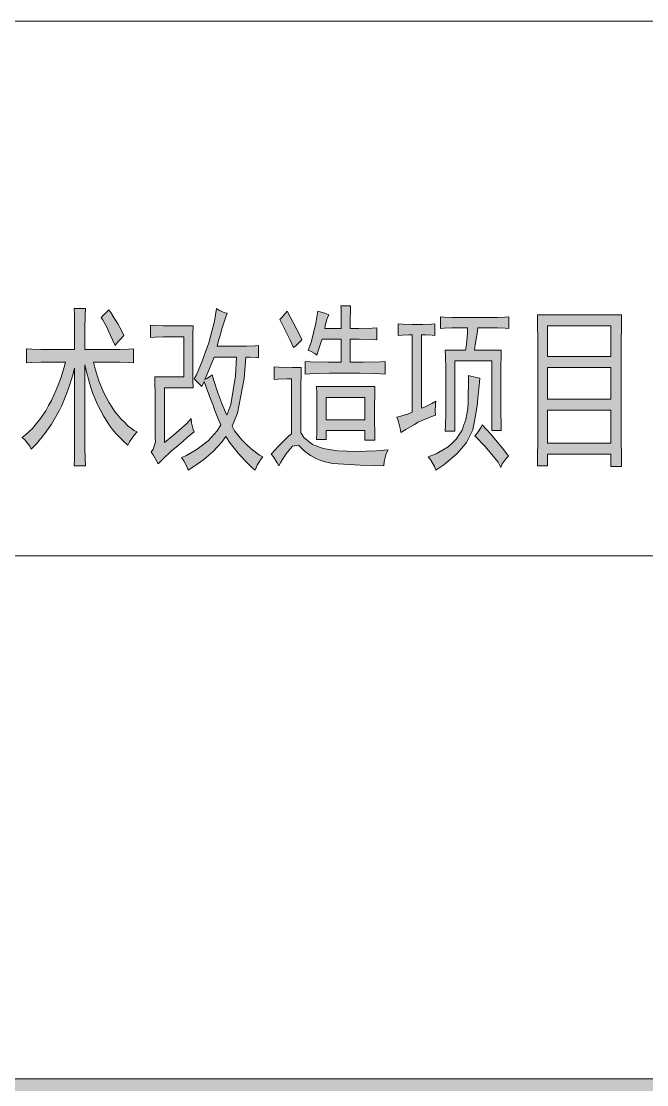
# Model space of a CAD drawing. Header units: millimetres. Extents: x 0 to 207, y 0 to 293.
# Drawn here: x 140.8 to 153.92, y 242.76 to 265.05 of the extents above; entities that cross this region are included whole.
import ezdxf

# ---------------------------------------------------------------- set-up
doc = ezdxf.new("R2010")
doc.units = ezdxf.units.MM

msp = doc.modelspace()

# ---------------------------------------------------------------- hatches: boundary and pattern name
h = msp.add_hatch(color=0)
h.dxf.hatch_style = 2
h.paths.add_polyline_path([(141.918972, 258.169833), (141.918972, 258.448528), (141.918972, 258.624917), (141.915444, 258.917722), (141.908389, 259.034139), (142.14475, 259.034139), (142.137694, 258.900083), (142.134167, 258.610806), (142.134167, 258.448528), (142.134167, 258.169833), (142.77975, 258.169833), (142.864417, 258.169833), (143.054917, 258.176889), (143.157222, 258.187472), (143.157222, 257.894667), (143.058444, 257.901722), (142.875, 257.908778), (142.790333, 257.908778), (142.317611, 257.908778), (142.349361, 257.767667), (142.426972, 257.513667), (142.476361, 257.39725), (142.52575, 257.280833), (142.635111, 257.069167), (142.698611, 256.973917), (142.758583, 256.878667), (142.892639, 256.712861), (142.963194, 256.645833), (143.03375, 256.575278), (143.167806, 256.4765), (143.227778, 256.448278), (143.167806, 256.374194), (143.069028, 256.236611), (143.03375, 256.169583), (142.942028, 256.250722), (142.783278, 256.413), (142.71625, 256.497667), (142.649222, 256.582333), (142.522222, 256.783417), (142.46225, 256.899833), (142.39875, 257.01625), (142.299972, 257.252611), (142.261167, 257.376083), (142.222361, 257.496028), (142.158861, 257.732389), (142.134167, 257.848806), (142.134167, 256.243667), (142.134167, 256.134306), (142.137694, 255.876778), (142.14475, 255.732139), (141.908389, 255.732139), (141.915444, 255.876778), (141.918972, 256.134306), (141.918972, 256.243667), (141.918972, 257.77825), (141.887222, 257.665361), (141.816667, 257.439583), (141.777861, 257.323167), (141.735528, 257.20675), (141.647333, 256.995083), (141.597944, 256.899833), (141.548556, 256.804583), (141.432139, 256.610556), (141.361583, 256.511778), (141.294556, 256.413), (141.118167, 256.197806), (141.008806, 256.081389), (140.977056, 256.148417), (140.881806, 256.271889), (140.814778, 256.328333), (140.885333, 256.38125), (141.0335, 256.518833), (141.107583, 256.607028), (141.181667, 256.695222), (141.312194, 256.88925), (141.372167, 256.995083), (141.432139, 257.100917), (141.534444, 257.326694), (141.580306, 257.446639), (141.629694, 257.570111), (141.70025, 257.799417), (141.724944, 257.908778), (141.294556, 257.908778), (141.213417, 257.908778), (141.019389, 257.901722), (140.9065, 257.894667), (140.9065, 258.187472), (141.019389, 258.176889), (141.209889, 258.169833), (141.283972, 258.169833)])
h = msp.add_hatch(color=0)
h.paths.add_polyline_path([(145.2245, 256.564694), (145.273889, 256.469444), (145.425583, 256.278944), (145.524361, 256.183694), (145.623139, 256.088444), (145.796, 255.957917), (145.866556, 255.922639), (145.831278, 255.883833), (145.750139, 255.74625), (145.704278, 255.643944), (145.63725, 255.700389), (145.496139, 255.8415), (145.422056, 255.922639), (145.347972, 256.00025), (145.182167, 256.211917), (145.090444, 256.345972), (145.00225, 256.226028), (144.822333, 256.032), (144.727083, 255.950861), (144.631833, 255.869722), (144.420167, 255.718028), (144.30375, 255.643944), (144.282583, 255.707444), (144.212028, 255.8415), (144.159111, 255.905), (144.268472, 255.950861), (144.490722, 256.081389), (144.603611, 256.169583), (144.720028, 256.257778), (144.910528, 256.469444), (144.988139, 256.592917), (144.945806, 256.681111), (144.861139, 256.892778), (144.815278, 257.01625), (144.769417, 257.139722), (144.681222, 257.383139), (144.638889, 257.499556), (144.5895, 257.39725), (144.536583, 257.446639), (144.455444, 257.527778), (144.423694, 257.556), (144.476611, 257.644194), (144.596556, 257.926417), (144.667111, 258.120444), (144.734139, 258.314472), (144.850556, 258.769556), (144.896417, 259.034139), (144.956389, 258.988278), (145.069278, 258.938889), (145.122194, 258.931833), (145.090444, 258.85775), (145.034, 258.691944), (145.009306, 258.60375), (144.984611, 258.512028), (144.931694, 258.332111), (144.907, 258.243917), (145.418528, 258.243917), (145.524361, 258.243917), (145.704278, 258.250972), (145.774833, 258.258028), (145.774833, 257.996972), (145.725444, 258.004028), (145.591389, 258.011083), (145.51025, 258.011083), (145.4785, 257.563056), (145.337389, 256.839861)])
h.paths.add_polyline_path([(144.649472, 257.541889), (144.695333, 257.563056), (144.772944, 257.615972), (144.804694, 257.644194), (144.839972, 257.520722), (144.917583, 257.284361), (144.956389, 257.171472), (144.998722, 257.058583), (145.076333, 256.871611), (145.111611, 256.797528), (145.19275, 257.01625), (145.295056, 257.623028), (145.316222, 258.011083), (144.8435, 258.011083), (144.797639, 257.894667), (144.702389, 257.658306)])
h = msp.add_hatch(color=0)
h.dxf.hatch_style = 2
h.paths.add_polyline_path([(147.249444, 258.900083), (147.217694, 258.822472), (147.175361, 258.674306), (147.168306, 258.610806), (147.514028, 258.610806), (147.514028, 258.783667), (147.5105, 259.027083), (147.503444, 259.090583), (147.708056, 259.090583), (147.704528, 259.020028), (147.697472, 258.776611), (147.697472, 258.610806), (147.880917, 258.610806), (148.163139, 258.617861), (148.261917, 258.624917), (148.261917, 258.374444), (148.170194, 258.3815), (147.887972, 258.392083), (147.697472, 258.392083), (147.697472, 257.908778), (147.969111, 257.908778), (148.339528, 257.915833), (148.434778, 257.922889), (148.434778, 257.658306), (148.339528, 257.665361), (147.912667, 257.675944), (147.584583, 257.675944), (147.263556, 257.675944), (146.850806, 257.665361), (146.759083, 257.658306), (146.759083, 257.922889), (146.850806, 257.915833), (147.228278, 257.908778), (147.514028, 257.908778), (147.514028, 258.392083), (147.115389, 258.392083), (147.083639, 258.310944), (147.027194, 258.141611), (147.0025, 258.053417), (146.956639, 258.085167), (146.864917, 258.134556), (146.819056, 258.155722), (146.879028, 258.318), (146.981333, 258.727222), (147.023667, 258.974167), (147.073056, 258.960056), (147.185944, 258.924778)])
h = msp.add_hatch(color=0)
h.dxf.hatch_style = 2
h.paths.add_polyline_path([(142.635111, 259.002389), (142.677444, 258.945944), (142.751528, 258.829528), (142.790333, 258.769556), (142.825611, 258.713111), (142.90675, 258.557889), (142.952611, 258.462639), (142.885583, 258.399139), (142.793861, 258.296833), (142.769167, 258.258028), (142.71625, 258.374444), (142.631583, 258.557889), (142.599833, 258.624917), (142.568083, 258.688417), (142.501056, 258.797778), (142.472833, 258.843639)])
h = msp.add_hatch(color=0)
h.dxf.hatch_style = 2
h.paths.add_polyline_path([(146.685, 258.374444), (146.646194, 258.332111), (146.558, 258.250972), (146.512139, 258.215694), (146.441583, 258.367389), (146.296944, 258.660194), (146.226389, 258.797778), (146.265194, 258.843639), (146.342806, 258.931833), (146.378083, 258.974167), (146.501556, 258.741333), (146.656778, 258.441472)])
h = msp.add_hatch(color=0)
h.dxf.hatch_style = 2
h.paths.add_polyline_path([(150.706667, 258.843639), (150.787806, 258.843639), (150.950083, 258.850694), (151.031222, 258.85775), (151.031222, 258.610806), (150.950083, 258.617861), (150.787806, 258.624917), (150.706667, 258.624917), (150.378583, 258.624917), (150.364472, 258.5085), (150.325667, 258.272139), (150.308028, 258.155722), (150.868944, 258.155722), (150.865417, 258.046361), (150.858361, 257.806472), (150.858361, 257.675944), (150.858361, 256.942167), (150.858361, 256.850444), (150.865417, 256.614083), (150.868944, 256.4765), (150.674917, 256.4765), (150.674917, 257.937), (149.898806, 257.937), (149.898806, 256.462389), (149.694194, 256.462389), (149.697722, 256.592917), (149.704778, 256.82575), (149.704778, 256.928056), (149.704778, 257.675944), (149.704778, 257.785306), (149.697722, 258.025194), (149.694194, 258.155722), (150.121056, 258.155722), (150.138694, 258.279194), (150.159861, 258.515556), (150.163389, 258.624917), (149.909389, 258.624917), (149.831778, 258.624917), (149.673028, 258.617861), (149.591889, 258.610806), (149.591889, 258.85775), (149.673028, 258.850694), (149.831778, 258.843639), (149.909389, 258.843639)])
h = msp.add_hatch(color=0)
h.paths.add_polyline_path([(153.394833, 258.900083), (153.391306, 258.688417), (153.38425, 258.289778), (153.38425, 258.099278), (153.38425, 256.388306), (153.38425, 256.278944), (153.391306, 255.943806), (153.394833, 255.718028), (153.169056, 255.718028), (153.169056, 255.979083), (151.842611, 255.979083), (151.842611, 255.732139), (151.627417, 255.732139), (151.630944, 255.929694), (151.638, 256.243667), (151.638, 256.360083), (151.638, 258.099278), (151.638, 258.339167), (151.630944, 258.741333), (151.627417, 258.900083)])
h.paths.add_polyline_path([(153.169056, 256.211917), (153.169056, 256.899833), (151.842611, 256.899833), (151.842611, 256.211917)])
h.paths.add_polyline_path([(153.169056, 257.132667), (153.169056, 257.792361), (151.842611, 257.792361), (151.842611, 257.132667)])
h.paths.add_polyline_path([(153.169056, 258.025194), (153.169056, 258.66725), (151.842611, 258.66725), (151.842611, 258.025194)])
h = msp.add_hatch(color=0)
h.dxf.hatch_style = 2
h.paths.add_polyline_path([(144.406056, 258.66725), (144.399, 258.501444), (144.395472, 258.162778), (144.395472, 257.996972), (144.395472, 257.827639), (144.399, 257.513667), (144.406056, 257.369028), (143.802806, 257.369028), (143.802806, 256.226028), (143.989778, 256.374194), (144.272, 256.621139), (144.363722, 256.723444), (144.374306, 256.63525), (144.406056, 256.497667), (144.423694, 256.448278), (144.328444, 256.367139), (144.137944, 256.204861), (144.046222, 256.123722), (143.9545, 256.046111), (143.764, 255.869722), (143.66875, 255.774472), (143.637, 255.8415), (143.566444, 255.964972), (143.524111, 256.021417), (143.569972, 256.081389), (143.612306, 256.236611), (143.608778, 256.328333), (143.608778, 257.132667), (143.608778, 257.234972), (143.601722, 257.471333), (143.598194, 257.601861), (144.212028, 257.601861), (144.212028, 258.434417), (143.873361, 258.434417), (143.785167, 258.434417), (143.608778, 258.427361), (143.513528, 258.420306), (143.513528, 258.681361), (143.608778, 258.674306), (143.785167, 258.66725), (143.873361, 258.66725)])
h = msp.add_hatch(color=0)
h.dxf.hatch_style = 2
h.paths.add_polyline_path([(149.489583, 256.797528), (149.390806, 256.76225), (149.210889, 256.684639), (149.12975, 256.645833), (149.048611, 256.6035), (148.865167, 256.497667), (148.762861, 256.430639), (148.752278, 256.518833), (148.709944, 256.681111), (148.681722, 256.755194), (148.762861, 256.776361), (148.921611, 256.82575), (148.999222, 256.8575), (148.999222, 258.47675), (148.932194, 258.47675), (148.787556, 258.469694), (148.709944, 258.462639), (148.709944, 258.713111), (148.798139, 258.706056), (148.999222, 258.695472), (149.108583, 258.695472), (149.221472, 258.695472), (149.404917, 258.706056), (149.479, 258.713111), (149.479, 258.462639), (149.422556, 258.469694), (149.277917, 258.47675), (149.19325, 258.47675), (149.19325, 256.942167), (149.25675, 256.966861), (149.411972, 257.037417), (149.500167, 257.090333), (149.489583, 257.01625), (149.482528, 256.871611)])
h = msp.add_hatch(color=0)
h.dxf.hatch_style = 2
h.paths.add_polyline_path([(146.042944, 255.979083), (146.194639, 256.148417), (146.409833, 256.360083), (146.469806, 256.402417), (146.469806, 257.556), (146.374556, 257.556), (146.191111, 257.548944), (146.102917, 257.541889), (146.102917, 257.806472), (146.205222, 257.799417), (146.490972, 257.792361), (146.674417, 257.792361), (146.670889, 257.65125), (146.663833, 257.432528), (146.663833, 257.351389), (146.663833, 256.430639), (146.730861, 256.328333), (146.910778, 256.183694), (147.023667, 256.141361), (147.136556, 256.0955), (147.436417, 256.046111), (147.626917, 256.039056), (147.817417, 256.032), (148.251333, 256.046111), (148.49475, 256.067278), (148.455944, 255.993194), (148.410083, 255.827389), (148.403028, 255.732139), (147.912667, 255.74625), (147.330583, 255.781528), (147.238861, 255.802694), (147.147139, 255.827389), (146.991917, 255.880306), (146.931944, 255.912056), (146.868444, 255.947333), (146.744972, 256.042583), (146.681472, 256.102556), (146.617972, 256.166056), (146.487444, 256.144889), (146.420417, 256.060222), (146.353389, 255.975556), (146.247556, 255.80975), (146.205222, 255.732139), (146.169944, 255.795639), (146.088806, 255.922639)])
h = msp.add_hatch(color=0)
h.dxf.hatch_style = 2
h.paths.add_polyline_path([(150.420917, 257.573639), (150.410333, 257.485444), (150.389167, 257.280833), (150.378583, 257.164417), (150.368, 257.044472), (150.329194, 256.783417), (150.300972, 256.63525), (150.27275, 256.490611), (150.142222, 256.2225), (150.039917, 256.102556), (149.937611, 255.982611), (149.665972, 255.753306), (149.500167, 255.643944), (149.471944, 255.718028), (149.390806, 255.855611), (149.334361, 255.922639), (149.503694, 255.986139), (149.757694, 256.134306), (149.842361, 256.211917), (149.927028, 256.293056), (150.046972, 256.483556), (150.085778, 256.592917), (150.124583, 256.702278), (150.166917, 256.938639), (150.173972, 257.069167), (150.1775, 257.196167), (150.184556, 257.478389), (150.184556, 257.630083), (150.233944, 257.615972), (150.353889, 257.58775)])
h = msp.add_hatch(color=0)
h.paths.add_polyline_path([(148.219583, 257.39725), (148.216056, 257.249083), (148.209, 256.966861), (148.209, 256.82575), (148.209, 256.688167), (148.216056, 256.409472), (148.219583, 256.271889), (148.004389, 256.271889), (148.004389, 256.4765), (147.196528, 256.4765), (147.196528, 256.286), (146.991917, 256.286), (146.998972, 256.423583), (147.0025, 256.702278), (147.0025, 256.839861), (147.0025, 256.980972), (146.998972, 257.259667), (146.991917, 257.39725)])
h.paths.add_polyline_path([(148.004389, 256.695222), (148.004389, 257.164417), (147.196528, 257.164417), (147.196528, 256.695222)])
h = msp.add_hatch(color=0)
h.dxf.hatch_style = 2
h.paths.add_polyline_path([(150.470306, 256.592917), (150.650222, 256.395361), (150.925389, 256.067278), (151.024167, 255.93675), (150.97125, 255.890889), (150.890111, 255.774472), (150.858361, 255.700389), (150.801917, 255.80975), (150.530278, 256.141361), (150.318611, 256.360083), (150.368, 256.423583), (150.445611, 256.543528)])
h = msp.add_hatch(color=0)
h.dxf.hatch_style = 2
h.paths.add_polyline_path([(201.9935, 242.883972), (201.9935, 242.390083), (25.124833, 242.390083), (25.124833, 242.883972)])

# ---------------------------------------------------------------- linework, layer by layer
at = {"color": 0, "lineweight": 0}
for points in [[(77.840417, 265.052528), (201.9935, 265.052528)], [(77.840417, 253.844778), (201.9935, 253.844778)]]:
    msp.add_lwpolyline(points, dxfattribs=at)
for points in [[(141.918972, 258.169833), (141.918972, 258.448528), (141.918972, 258.624917), (141.915444, 258.917722), (141.908389, 259.034139), (142.14475, 259.034139), (142.137694, 258.900083), (142.134167, 258.610806), (142.134167, 258.448528), (142.134167, 258.169833), (142.77975, 258.169833), (142.864417, 258.169833), (143.054917, 258.176889), (143.157222, 258.187472), (143.157222, 257.894667), (143.058444, 257.901722), (142.875, 257.908778), (142.790333, 257.908778), (142.317611, 257.908778), (142.349361, 257.767667), (142.426972, 257.513667), (142.476361, 257.39725), (142.52575, 257.280833), (142.635111, 257.069167), (142.698611, 256.973917), (142.758583, 256.878667), (142.892639, 256.712861), (142.963194, 256.645833), (143.03375, 256.575278), (143.167806, 256.4765), (143.227778, 256.448278), (143.167806, 256.374194), (143.069028, 256.236611), (143.03375, 256.169583), (142.942028, 256.250722), (142.783278, 256.413), (142.71625, 256.497667), (142.649222, 256.582333), (142.522222, 256.783417), (142.46225, 256.899833), (142.39875, 257.01625), (142.299972, 257.252611), (142.261167, 257.376083), (142.222361, 257.496028), (142.158861, 257.732389), (142.134167, 257.848806), (142.134167, 256.243667), (142.134167, 256.134306), (142.137694, 255.876778), (142.14475, 255.732139), (141.908389, 255.732139), (141.915444, 255.876778), (141.918972, 256.134306), (141.918972, 256.243667), (141.918972, 257.77825), (141.887222, 257.665361), (141.816667, 257.439583), (141.777861, 257.323167), (141.735528, 257.20675), (141.647333, 256.995083), (141.597944, 256.899833), (141.548556, 256.804583), (141.432139, 256.610556), (141.361583, 256.511778), (141.294556, 256.413), (141.118167, 256.197806), (141.008806, 256.081389), (140.977056, 256.148417), (140.881806, 256.271889), (140.814778, 256.328333), (140.885333, 256.38125), (141.0335, 256.518833), (141.107583, 256.607028), (141.181667, 256.695222), (141.312194, 256.88925), (141.372167, 256.995083), (141.432139, 257.100917), (141.534444, 257.326694), (141.580306, 257.446639), (141.629694, 257.570111), (141.70025, 257.799417), (141.724944, 257.908778), (141.294556, 257.908778), (141.213417, 257.908778), (141.019389, 257.901722), (140.9065, 257.894667), (140.9065, 258.187472), (141.019389, 258.176889), (141.209889, 258.169833), (141.283972, 258.169833)], [(145.2245, 256.564694), (145.273889, 256.469444), (145.425583, 256.278944), (145.524361, 256.183694), (145.623139, 256.088444), (145.796, 255.957917), (145.866556, 255.922639), (145.831278, 255.883833), (145.750139, 255.74625), (145.704278, 255.643944), (145.63725, 255.700389), (145.496139, 255.8415), (145.422056, 255.922639), (145.347972, 256.00025), (145.182167, 256.211917), (145.090444, 256.345972), (145.00225, 256.226028), (144.822333, 256.032), (144.727083, 255.950861), (144.631833, 255.869722), (144.420167, 255.718028), (144.30375, 255.643944), (144.282583, 255.707444), (144.212028, 255.8415), (144.159111, 255.905), (144.268472, 255.950861), (144.490722, 256.081389), (144.603611, 256.169583), (144.720028, 256.257778), (144.910528, 256.469444), (144.988139, 256.592917), (144.945806, 256.681111), (144.861139, 256.892778), (144.815278, 257.01625), (144.769417, 257.139722), (144.681222, 257.383139), (144.638889, 257.499556), (144.5895, 257.39725), (144.536583, 257.446639), (144.455444, 257.527778), (144.423694, 257.556), (144.476611, 257.644194), (144.596556, 257.926417), (144.667111, 258.120444), (144.734139, 258.314472), (144.850556, 258.769556), (144.896417, 259.034139), (144.956389, 258.988278), (145.069278, 258.938889), (145.122194, 258.931833), (145.090444, 258.85775), (145.034, 258.691944), (145.009306, 258.60375), (144.984611, 258.512028), (144.931694, 258.332111), (144.907, 258.243917), (145.418528, 258.243917), (145.524361, 258.243917), (145.704278, 258.250972), (145.774833, 258.258028), (145.774833, 257.996972), (145.725444, 258.004028), (145.591389, 258.011083), (145.51025, 258.011083), (145.4785, 257.563056), (145.337389, 256.839861)], [(147.249444, 258.900083), (147.217694, 258.822472), (147.175361, 258.674306), (147.168306, 258.610806), (147.514028, 258.610806), (147.514028, 258.783667), (147.5105, 259.027083), (147.503444, 259.090583), (147.708056, 259.090583), (147.704528, 259.020028), (147.697472, 258.776611), (147.697472, 258.610806), (147.880917, 258.610806), (148.163139, 258.617861), (148.261917, 258.624917), (148.261917, 258.374444), (148.170194, 258.3815), (147.887972, 258.392083), (147.697472, 258.392083), (147.697472, 257.908778), (147.969111, 257.908778), (148.339528, 257.915833), (148.434778, 257.922889), (148.434778, 257.658306), (148.339528, 257.665361), (147.912667, 257.675944), (147.584583, 257.675944), (147.263556, 257.675944), (146.850806, 257.665361), (146.759083, 257.658306), (146.759083, 257.922889), (146.850806, 257.915833), (147.228278, 257.908778), (147.514028, 257.908778), (147.514028, 258.392083), (147.115389, 258.392083), (147.083639, 258.310944), (147.027194, 258.141611), (147.0025, 258.053417), (146.956639, 258.085167), (146.864917, 258.134556), (146.819056, 258.155722), (146.879028, 258.318), (146.981333, 258.727222), (147.023667, 258.974167), (147.073056, 258.960056), (147.185944, 258.924778)], [(142.635111, 259.002389), (142.677444, 258.945944), (142.751528, 258.829528), (142.790333, 258.769556), (142.825611, 258.713111), (142.90675, 258.557889), (142.952611, 258.462639), (142.885583, 258.399139), (142.793861, 258.296833), (142.769167, 258.258028), (142.71625, 258.374444), (142.631583, 258.557889), (142.599833, 258.624917), (142.568083, 258.688417), (142.501056, 258.797778), (142.472833, 258.843639)], [(146.685, 258.374444), (146.646194, 258.332111), (146.558, 258.250972), (146.512139, 258.215694), (146.441583, 258.367389), (146.296944, 258.660194), (146.226389, 258.797778), (146.265194, 258.843639), (146.342806, 258.931833), (146.378083, 258.974167), (146.501556, 258.741333), (146.656778, 258.441472)], [(150.706667, 258.843639), (150.787806, 258.843639), (150.950083, 258.850694), (151.031222, 258.85775), (151.031222, 258.610806), (150.950083, 258.617861), (150.787806, 258.624917), (150.706667, 258.624917), (150.378583, 258.624917), (150.364472, 258.5085), (150.325667, 258.272139), (150.308028, 258.155722), (150.868944, 258.155722), (150.865417, 258.046361), (150.858361, 257.806472), (150.858361, 257.675944), (150.858361, 256.942167), (150.858361, 256.850444), (150.865417, 256.614083), (150.868944, 256.4765), (150.674917, 256.4765), (150.674917, 257.937), (149.898806, 257.937), (149.898806, 256.462389), (149.694194, 256.462389), (149.697722, 256.592917), (149.704778, 256.82575), (149.704778, 256.928056), (149.704778, 257.675944), (149.704778, 257.785306), (149.697722, 258.025194), (149.694194, 258.155722), (150.121056, 258.155722), (150.138694, 258.279194), (150.159861, 258.515556), (150.163389, 258.624917), (149.909389, 258.624917), (149.831778, 258.624917), (149.673028, 258.617861), (149.591889, 258.610806), (149.591889, 258.85775), (149.673028, 258.850694), (149.831778, 258.843639), (149.909389, 258.843639)], [(153.394833, 258.900083), (153.391306, 258.688417), (153.38425, 258.289778), (153.38425, 258.099278), (153.38425, 256.388306), (153.38425, 256.278944), (153.391306, 255.943806), (153.394833, 255.718028), (153.169056, 255.718028), (153.169056, 255.979083), (151.842611, 255.979083), (151.842611, 255.732139), (151.627417, 255.732139), (151.630944, 255.929694), (151.638, 256.243667), (151.638, 256.360083), (151.638, 258.099278), (151.638, 258.339167), (151.630944, 258.741333), (151.627417, 258.900083)], [(144.406056, 258.66725), (144.399, 258.501444), (144.395472, 258.162778), (144.395472, 257.996972), (144.395472, 257.827639), (144.399, 257.513667), (144.406056, 257.369028), (143.802806, 257.369028), (143.802806, 256.226028), (143.989778, 256.374194), (144.272, 256.621139), (144.363722, 256.723444), (144.374306, 256.63525), (144.406056, 256.497667), (144.423694, 256.448278), (144.328444, 256.367139), (144.137944, 256.204861), (144.046222, 256.123722), (143.9545, 256.046111), (143.764, 255.869722), (143.66875, 255.774472), (143.637, 255.8415), (143.566444, 255.964972), (143.524111, 256.021417), (143.569972, 256.081389), (143.612306, 256.236611), (143.608778, 256.328333), (143.608778, 257.132667), (143.608778, 257.234972), (143.601722, 257.471333), (143.598194, 257.601861), (144.212028, 257.601861), (144.212028, 258.434417), (143.873361, 258.434417), (143.785167, 258.434417), (143.608778, 258.427361), (143.513528, 258.420306), (143.513528, 258.681361), (143.608778, 258.674306), (143.785167, 258.66725), (143.873361, 258.66725)], [(149.489583, 256.797528), (149.390806, 256.76225), (149.210889, 256.684639), (149.12975, 256.645833), (149.048611, 256.6035), (148.865167, 256.497667), (148.762861, 256.430639), (148.752278, 256.518833), (148.709944, 256.681111), (148.681722, 256.755194), (148.762861, 256.776361), (148.921611, 256.82575), (148.999222, 256.8575), (148.999222, 258.47675), (148.932194, 258.47675), (148.787556, 258.469694), (148.709944, 258.462639), (148.709944, 258.713111), (148.798139, 258.706056), (148.999222, 258.695472), (149.108583, 258.695472), (149.221472, 258.695472), (149.404917, 258.706056), (149.479, 258.713111), (149.479, 258.462639), (149.422556, 258.469694), (149.277917, 258.47675), (149.19325, 258.47675), (149.19325, 256.942167), (149.25675, 256.966861), (149.411972, 257.037417), (149.500167, 257.090333), (149.489583, 257.01625), (149.482528, 256.871611)], [(153.169056, 258.025194), (153.169056, 258.66725), (151.842611, 258.66725), (151.842611, 258.025194)], [(144.649472, 257.541889), (144.695333, 257.563056), (144.772944, 257.615972), (144.804694, 257.644194), (144.839972, 257.520722), (144.917583, 257.284361), (144.956389, 257.171472), (144.998722, 257.058583), (145.076333, 256.871611), (145.111611, 256.797528), (145.19275, 257.01625), (145.295056, 257.623028), (145.316222, 258.011083), (144.8435, 258.011083), (144.797639, 257.894667), (144.702389, 257.658306)], [(146.042944, 255.979083), (146.194639, 256.148417), (146.409833, 256.360083), (146.469806, 256.402417), (146.469806, 257.556), (146.374556, 257.556), (146.191111, 257.548944), (146.102917, 257.541889), (146.102917, 257.806472), (146.205222, 257.799417), (146.490972, 257.792361), (146.674417, 257.792361), (146.670889, 257.65125), (146.663833, 257.432528), (146.663833, 257.351389), (146.663833, 256.430639), (146.730861, 256.328333), (146.910778, 256.183694), (147.023667, 256.141361), (147.136556, 256.0955), (147.436417, 256.046111), (147.626917, 256.039056), (147.817417, 256.032), (148.251333, 256.046111), (148.49475, 256.067278), (148.455944, 255.993194), (148.410083, 255.827389), (148.403028, 255.732139), (147.912667, 255.74625), (147.330583, 255.781528), (147.238861, 255.802694), (147.147139, 255.827389), (146.991917, 255.880306), (146.931944, 255.912056), (146.868444, 255.947333), (146.744972, 256.042583), (146.681472, 256.102556), (146.617972, 256.166056), (146.487444, 256.144889), (146.420417, 256.060222), (146.353389, 255.975556), (146.247556, 255.80975), (146.205222, 255.732139), (146.169944, 255.795639), (146.088806, 255.922639)], [(153.169056, 257.132667), (153.169056, 257.792361), (151.842611, 257.792361), (151.842611, 257.132667)], [(150.420917, 257.573639), (150.410333, 257.485444), (150.389167, 257.280833), (150.378583, 257.164417), (150.368, 257.044472), (150.329194, 256.783417), (150.300972, 256.63525), (150.27275, 256.490611), (150.142222, 256.2225), (150.039917, 256.102556), (149.937611, 255.982611), (149.665972, 255.753306), (149.500167, 255.643944), (149.471944, 255.718028), (149.390806, 255.855611), (149.334361, 255.922639), (149.503694, 255.986139), (149.757694, 256.134306), (149.842361, 256.211917), (149.927028, 256.293056), (150.046972, 256.483556), (150.085778, 256.592917), (150.124583, 256.702278), (150.166917, 256.938639), (150.173972, 257.069167), (150.1775, 257.196167), (150.184556, 257.478389), (150.184556, 257.630083), (150.233944, 257.615972), (150.353889, 257.58775)], [(148.219583, 257.39725), (148.216056, 257.249083), (148.209, 256.966861), (148.209, 256.82575), (148.209, 256.688167), (148.216056, 256.409472), (148.219583, 256.271889), (148.004389, 256.271889), (148.004389, 256.4765), (147.196528, 256.4765), (147.196528, 256.286), (146.991917, 256.286), (146.998972, 256.423583), (147.0025, 256.702278), (147.0025, 256.839861), (147.0025, 256.980972), (146.998972, 257.259667), (146.991917, 257.39725)], [(148.004389, 256.695222), (148.004389, 257.164417), (147.196528, 257.164417), (147.196528, 256.695222)], [(153.169056, 256.211917), (153.169056, 256.899833), (151.842611, 256.899833), (151.842611, 256.211917)], [(150.470306, 256.592917), (150.650222, 256.395361), (150.925389, 256.067278), (151.024167, 255.93675), (150.97125, 255.890889), (150.890111, 255.774472), (150.858361, 255.700389), (150.801917, 255.80975), (150.530278, 256.141361), (150.318611, 256.360083), (150.368, 256.423583), (150.445611, 256.543528)], [(201.9935, 242.883972), (201.9935, 242.390083), (25.124833, 242.390083), (25.124833, 242.883972)]]:
    msp.add_lwpolyline(points, close=True, dxfattribs=at)

doc.saveas('drawing.dxf')
